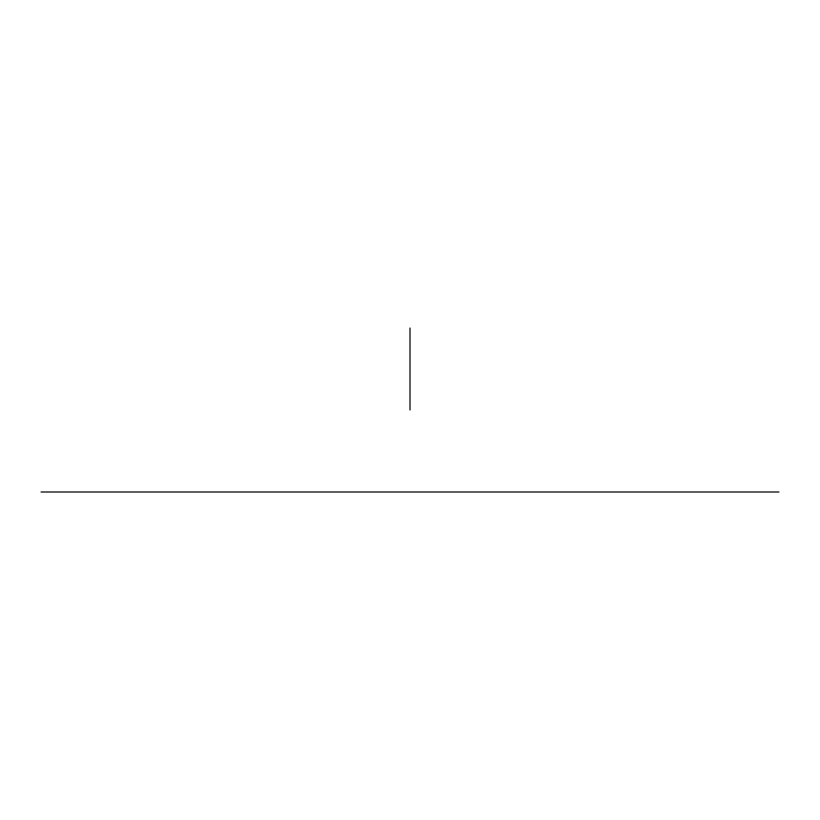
<?xml version="1.0" encoding="UTF-8"?>
<svg xmlns="http://www.w3.org/2000/svg" width="820" height="820" viewBox="0 0 820 820"><rect width="100%" height="100%" fill="white"/><g stroke="black" fill="none" stroke-linecap="round" stroke-linejoin="round"><path stroke-width="1.23" d="M41 492L779 492M410 328L410 410"/></g></svg>
